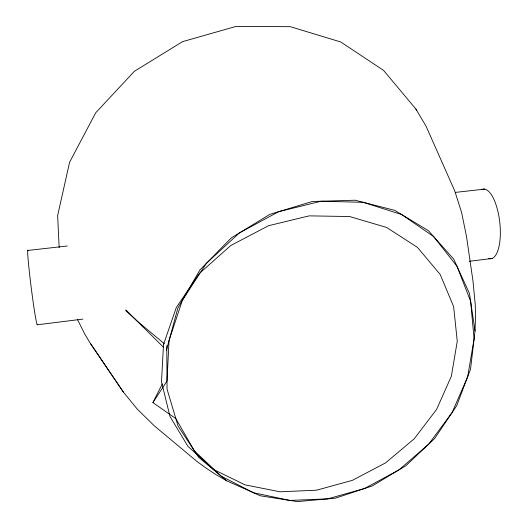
<?xml version="1.0" encoding="UTF-8"?>
<svg xmlns="http://www.w3.org/2000/svg" width="528" height="528" viewBox="0 0 528 528"><rect width="100%" height="100%" fill="white"/><g stroke="black" fill="none" stroke-linecap="round" stroke-linejoin="round"><path stroke-width="0.79" d="M77.444 319.44L84.883 334.303L90.328 343.312L123.367 392.08L137.273 409.121L154.209 425.74L196.112 460.759L205.531 467.749L215.721 474.454L226.73 480.83L260.39 495.805L297.33 501.6L335.32 498.188L372.2 485.965L405.946 465.689L434.669 438.478L456.687 405.742L470.521 369.244L475.022 331.049L475.497 317.651L475.286 304.834L472.956 280.856L466.514 236.504L461.578 212.381L454.72 190.839L426.103 126.317L415.939 109.111L383.592 70.422L340.791 41.989L290.347 26.684L236.095 26.4L182.563 41.639L134.383 71.306L95.693 112.801L69.557 162.353L57.638 215.629L59.169 247.639M166.412 350.262L177.883 308.048L199.894 269.98L231.376 237.824L269.894 214.342L312.279 201.498L355.027 200.218L394.693 210.329L428.34 230.63L453.73 259.162L469.478 293.502L475.022 331.049M152.909 402.6L167 381.025L169.039 340.6L182.345 300.333L206.296 263.439L239.237 233.033L278.579 211.708L321.077 201.234L363.211 202.31L401.656 214.533L433.6 236.544L456.991 266.284L470.626 301.283L474.091 338.95L467.663 376.781L452.153 412.48L428.776 444.061L399.043 469.834L364.683 488.453L327.604 498.881L289.852 500.425L253.592 492.782L221.054 476.071L194.449 450.938L175.857 418.631L152.909 402.6L162.281 383.915M469.26 261.287L492.05 258.476M37.171 324.812L82.896 319.097M27.786 250.457L67.294 245.995M455.255 192.403L484.684 189.136M164.314 343.688L138.369 322.113L125.915 310.801L125.895 309.916L163.64 347.411M226.73 480.83L198.581 457.215L178.081 426.07L167.053 389.156L166.782 345.675M90.328 343.312L123.367 392.08M415.939 109.111L416.599 110.609M481.384 189.704A35.046 12.791 83.8 0 1 499.831 222.79A35.046 12.791 83.8 0 1 488.704 258.489M37.462 324.265A37.66 1.379 82.8 0 1 31.324 288.433A37.66 1.379 82.8 0 1 28.156 250.543M163.515 344.54L161.502 381.777L169.976 416.453L187.856 446.266L213.51 469.451L244.946 484.836L280.018 491.792L316.549 490.195L352.414 480.335L385.592 462.865L414.229 438.781L436.636 409.372L451.361 376.233L457.268 341.253L453.611 306.563L440.187 274.481L417.443 247.361L386.588 227.436L349.609 216.539L309.19 215.86L268.495 225.727L230.842 245.48L199.294 273.517L176.319 307.474L163.515 344.54"/></g></svg>
